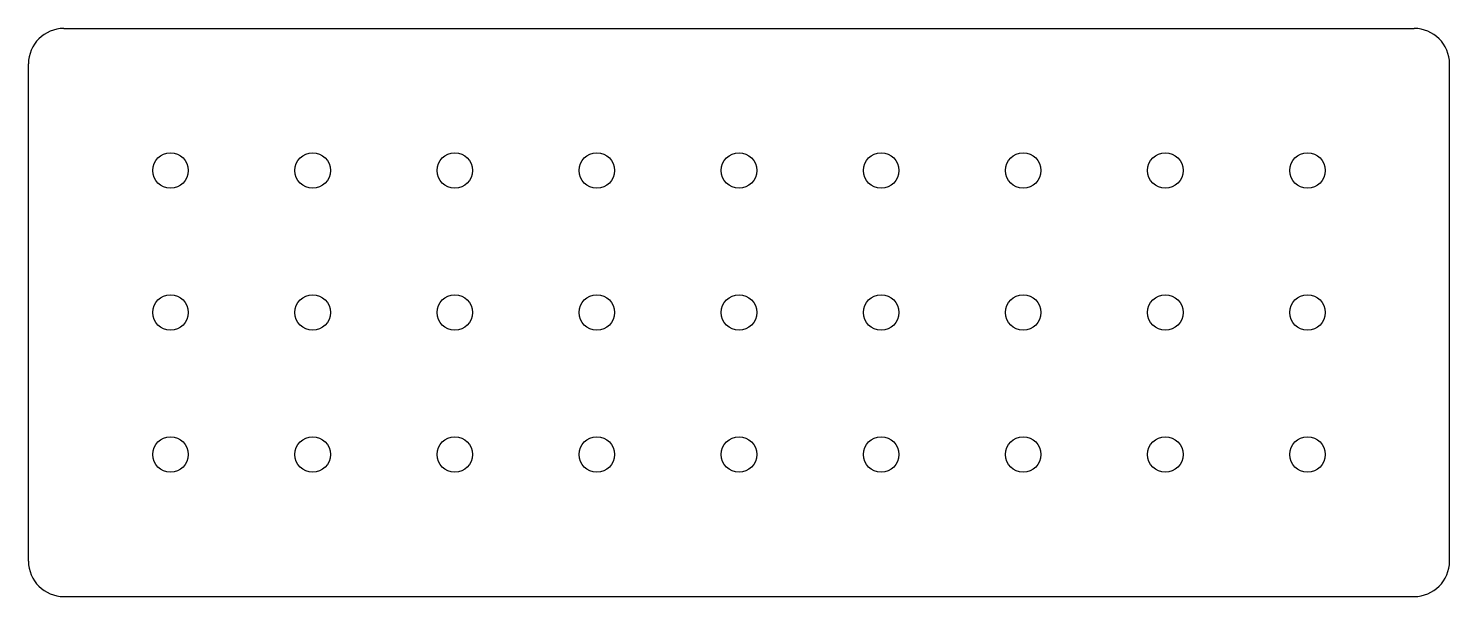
# Model space of a CAD drawing. Header units: metres. Extents: x -127 to 127, y -51 to 51.
import ezdxf

# ---------------------------------------------------------------- set-up
doc = ezdxf.new("R2010")
doc.units = ezdxf.units.M

msp = doc.modelspace()

# ---------------------------------------------------------------- linework, layer by layer
for p, q in [((-120.65, 50.8), (-120.65, 50.8, 5)), ((-120.65, 50.8), (120.65, 50.8)), ((-120.65, 50.8, 5), (120.65, 50.8, 5)), ((120.65, 50.8), (120.65, 50.8, 5)), ((-127, 44.45), (-127, 44.45, 5)), ((-127, -44.45), (-127, 44.45)), ((-127, -44.45, 5), (-127, 44.45, 5)), ((127, 44.45), (127, 44.45, 5)), ((127, -44.45), (127, 44.45)), ((127, -44.45, 5), (127, 44.45, 5)), ((-98.425, 25.4), (-98.425, 25.4, 5)), ((-73.025, 25.4), (-73.025, 25.4, 5)), ((-47.625, 25.4), (-47.625, 25.4, 5)), ((-22.225, 25.4), (-22.225, 25.4, 5)), ((3.175, 25.4), (3.175, 25.4, 5)), ((28.575, 25.4), (28.575, 25.4, 5)), ((53.975, 25.4), (53.975, 25.4, 5)), ((79.375, 25.4), (79.375, 25.4, 5)), ((104.775, 25.4), (104.775, 25.4, 5)), ((-98.425, 0), (-98.425, 0, 5)), ((-73.025, 0), (-73.025, 0, 5)), ((-47.625, 0), (-47.625, 0, 5)), ((-22.225, 0), (-22.225, 0, 5)), ((3.175, 0), (3.175, 0, 5)), ((28.575, 0), (28.575, 0, 5)), ((53.975, 0), (53.975, 0, 5)), ((79.375, 0), (79.375, 0, 5)), ((104.775, 0), (104.775, 0, 5)), ((-98.425, -25.4), (-98.425, -25.4, 5)), ((-73.025, -25.4), (-73.025, -25.4, 5)), ((-47.625, -25.4), (-47.625, -25.4, 5)), ((-22.225, -25.4), (-22.225, -25.4, 5)), ((3.175, -25.4), (3.175, -25.4, 5)), ((28.575, -25.4), (28.575, -25.4, 5)), ((53.975, -25.4), (53.975, -25.4, 5)), ((79.375, -25.4), (79.375, -25.4, 5)), ((104.775, -25.4), (104.775, -25.4, 5)), ((-127, -44.45), (-127, -44.45, 5)), ((127, -44.45), (127, -44.45, 5)), ((-120.65, -50.8), (-120.65, -50.8, 5)), ((-120.65, -50.8), (120.65, -50.8)), ((-120.65, -50.8, 5), (120.65, -50.8, 5)), ((120.65, -50.8), (120.65, -50.8, 5))]:
    msp.add_line(p, q)
for centre in [(-101.6, 25.4), (-101.6, 25.4, 5), (-76.2, 25.4), (-76.2, 25.4, 5), (-50.8, 25.4), (-50.8, 25.4, 5), (-25.4, 25.4), (-25.4, 25.4, 5), (0, 25.4), (0, 25.4, 5), (25.4, 25.4), (25.4, 25.4, 5), (50.8, 25.4), (50.8, 25.4, 5), (76.2, 25.4), (76.2, 25.4, 5), (101.6, 25.4), (101.6, 25.4, 5), (-101.6, 0), (-101.6, 0, 5), (-76.2, 0), (-76.2, 0, 5), (-50.8, 0), (-50.8, 0, 5), (-25.4, 0), (-25.4, 0, 5), (0, 0), (0, 0, 5), (25.4, 0), (25.4, 0, 5), (50.8, 0), (50.8, 0, 5), (76.2, 0), (76.2, 0, 5), (101.6, 0), (101.6, 0, 5), (-101.6, -25.4), (-101.6, -25.4, 5), (-76.2, -25.4), (-76.2, -25.4, 5), (-50.8, -25.4), (-50.8, -25.4, 5), (-25.4, -25.4), (-25.4, -25.4, 5), (0, -25.4), (0, -25.4, 5), (25.4, -25.4), (25.4, -25.4, 5), (50.8, -25.4), (50.8, -25.4, 5), (76.2, -25.4), (76.2, -25.4, 5), (101.6, -25.4), (101.6, -25.4, 5)]:
    msp.add_circle(centre, 3.175)
for centre, start, end in [((-120.65, 44.45), 90, 180), ((-120.65, 44.45, 5), 90, 180), ((120.65, 44.45), 0, 90), ((120.65, 44.45, 5), 0, 90), ((-120.65, -44.45), 180, 270), ((-120.65, -44.45, 5), 180, 270), ((120.65, -44.45), 270, 360), ((120.65, -44.45, 5), 270, 360)]:
    msp.add_arc(centre, 6.35, start, end)

doc.saveas('drawing.dxf')
